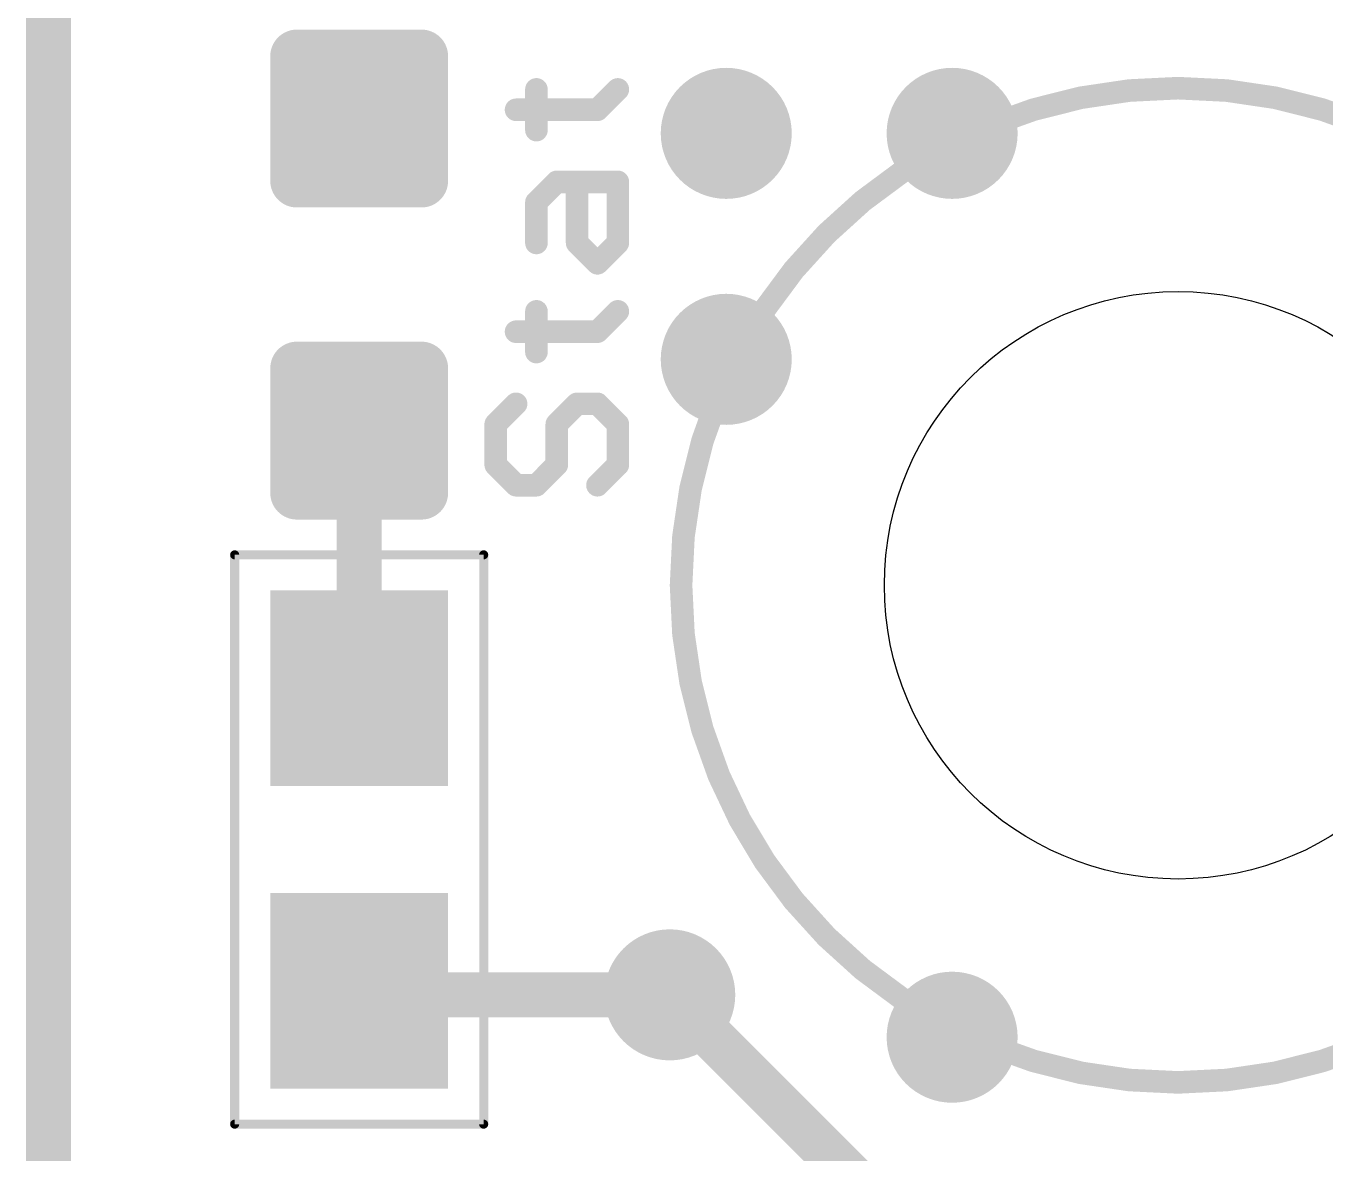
# Model space of a CAD drawing. Extents: x -0.3 to 20.6, y -0.3 to 38.4.
# Drawn here: x -0.13 to 7.18, y 23.48 to 29.81 of the extents above; entities that cross this region are included whole.
import ezdxf

# ---------------------------------------------------------------- set-up
doc = ezdxf.new("R2010")
doc.units = 0
for name, color, linetype in [('1', 12, 'CONTINUOUS'), ('16', 132, 'CONTINUOUS'), ('18', 110, 'CONTINUOUS'), ('20', 53, 'CONTINUOUS'), ('21', 41, 'CONTINUOUS'), ('39', 12, 'CONTINUOUS')]:
    doc.layers.add(name, color=color, linetype=linetype)

# ---------------------------------------------------------------- blocks, each defined once
blk = doc.blocks.new('RECT160000X160000R30')
at = {"const_width": 0.15}
blk.add_lwpolyline([(0.425, -0.35), (0.425, 0.35, 0.4142), (0.35, 0.425), (-0.35, 0.425, 0.4142), (-0.425, 0.35), (-0.425, -0.35, 0.4142), (-0.35, -0.425), (0.35, -0.425, 0.4142)], format="xyb", close=True, dxfattribs=at)
blk.add_solid([(-0.3754, -0.3754), (0.3754, -0.3754), (-0.3754, 0.3754), (0.3754, 0.3754)])
blk = doc.blocks.new('RECT')
blk.add_solid([(-0.5, -0.5), (0.5, -0.5), (-0.5, 0.5), (0.5, 0.5)])
blk = doc.blocks.new('ROUNDV')
at = {"const_width": 0.5}
blk.add_lwpolyline([(0, -0.25, 1), (0, 0.25, 1), (0, -0.25)], format="xyb", dxfattribs=at)

msp = doc.modelspace()

# ---------------------------------------------------------------- linework, layer by layer
at = {"layer": '1', "const_width": 0.254}
for points in [[(0, 38.1), (0, 0)], [(1.7463, 27.5393), (1.7463, 26.0913)], [(1.7694, 24.3681), (1.7463, 24.3912)], [(3.4925, 24.3681), (1.7694, 24.3681)]]:
    msp.add_lwpolyline(points, dxfattribs=at)
at = {"layer": '1', "const_width": 0.127}
for points in [[(1.8098, 27.5393, 1), (1.6827, 27.5393)], [(1.6827, 26.0913, 1), (1.8098, 26.0913)], [(1.7912, 24.4362, 1), (1.7013, 24.3463)], [(1.7694, 24.4316, 1), (1.7694, 24.3046)], [(1.7245, 24.3232, 1), (1.8143, 24.413)], [(3.4925, 24.3046, 1), (3.4925, 24.4316)]]:
    msp.add_lwpolyline(points, format="xyb", dxfattribs=at)
at = {"layer": '16', "const_width": 0.254}
for points in [[(0, 38.1), (0, 0)], [(3.4925, 24.3681), (4.6037, 23.2569)]]:
    msp.add_lwpolyline(points, dxfattribs=at)
at = {"layer": '16', "const_width": 0.127}
msp.add_lwpolyline([(3.5374, 24.413, 1), (3.4476, 24.3232)], format="xyb", dxfattribs=at)
at = {"layer": '20', "const_width": 0.2032}
msp.add_lwpolyline([(0, 38.1), (0, 0)], dxfattribs=at)
at = {"layer": '20'}
msp.add_circle((6.35, 26.67), 1.651, dxfattribs=at)
at = {"layer": '21', "const_width": 0.127}
for points in [[(2.7428, 29.2282), (2.7428, 29.457)], [(3.086, 29.3426), (3.2004, 29.457)], [(2.6284, 29.3426), (3.086, 29.3426)], [(2.7428, 28.8229), (2.8572, 28.9373)], [(2.8572, 28.9373), (3.2004, 28.9373)], [(2.9716, 28.5941), (2.9716, 28.9373)], [(3.2004, 28.9373), (3.2004, 28.5941)], [(2.7428, 28.5941), (2.7428, 28.8229)], [(3.086, 28.4798), (2.9716, 28.5941)], [(3.2004, 28.5941), (3.086, 28.4798)], [(2.7428, 27.9808), (2.7428, 28.2096)], [(3.086, 28.0952), (3.2004, 28.2096)], [(2.6284, 28.0952), (3.086, 28.0952)], [(2.6284, 27.69), (2.514, 27.5756)], [(2.8572, 27.5756), (2.9716, 27.69)], [(2.9716, 27.69), (3.086, 27.69)], [(3.086, 27.69), (3.2004, 27.5756)], [(2.514, 27.5756), (2.514, 27.3468)], [(2.8572, 27.3468), (2.8572, 27.5756)], [(3.2004, 27.5756), (3.2004, 27.3468)], [(2.514, 27.3468), (2.6284, 27.2324)], [(2.7428, 27.2324), (2.8572, 27.3468)], [(3.2004, 27.3468), (3.086, 27.2324)], [(2.6284, 27.2324), (2.7428, 27.2324)]]:
    msp.add_lwpolyline(points, dxfattribs=at)
at = {"layer": '21', "const_width": 0.0635}
for points in [[(2.7746, 29.457, 1), (2.7111, 29.457)], [(3.2229, 29.4345, 1), (3.1779, 29.4794)], [(2.6284, 29.3743, 1), (2.6284, 29.3108)], [(3.0636, 29.365, 1), (3.1085, 29.3201)], [(3.086, 29.3108, 1), (3.086, 29.3743)], [(2.7111, 29.2282, 1), (2.7746, 29.2282)], [(2.8572, 28.9691, 1), (2.8572, 28.9056)], [(2.8797, 28.9149, 1), (2.8348, 28.9598)], [(3.0034, 28.9373, 1), (2.9399, 28.9373)], [(3.2322, 28.9373, 1), (3.1686, 28.9373)], [(3.2004, 28.9056, 1), (3.2004, 28.9691)], [(2.7746, 28.8229, 1), (2.7111, 28.8229)], [(2.7204, 28.8454, 1), (2.7653, 28.8005)], [(2.9941, 28.6166, 1), (2.9492, 28.5717)], [(3.2229, 28.5717, 1), (3.1779, 28.6166)], [(2.7111, 28.5941, 1), (2.7746, 28.5941)], [(2.9399, 28.5941, 1), (3.0034, 28.5941)], [(3.1686, 28.5941, 1), (3.2322, 28.5941)], [(3.0636, 28.5022, 1), (3.1085, 28.4573)], [(3.0636, 28.4573, 1), (3.1085, 28.5022)], [(2.7746, 28.2096, 1), (2.7111, 28.2096)], [(3.2229, 28.1871, 1), (3.1779, 28.2321)], [(2.6284, 28.127, 1), (2.6284, 28.0635)], [(3.0636, 28.1177, 1), (3.1085, 28.0728)], [(3.086, 28.0635, 1), (3.086, 28.127)], [(2.7111, 27.9808, 1), (2.7746, 27.9808)], [(2.6509, 27.6675, 1), (2.606, 27.7124)], [(2.9716, 27.7217, 1), (2.9716, 27.6582)], [(2.9941, 27.6675, 1), (2.9492, 27.7124)], [(3.1085, 27.7124, 1), (3.0636, 27.6675)], [(3.086, 27.6582, 1), (3.086, 27.7217)], [(2.5458, 27.5756, 1), (2.4823, 27.5756)], [(2.4916, 27.598, 1), (2.5365, 27.5531)], [(2.889, 27.5756, 1), (2.8255, 27.5756)], [(2.8348, 27.598, 1), (2.8797, 27.5531)], [(3.2322, 27.5756, 1), (3.1686, 27.5756)], [(3.1779, 27.5531, 1), (3.2229, 27.598)], [(2.5365, 27.3692, 1), (2.4916, 27.3243)], [(2.8797, 27.3243, 1), (2.8348, 27.3692)], [(3.2229, 27.3243, 1), (3.1779, 27.3692)], [(2.4823, 27.3468, 1), (2.5458, 27.3468)], [(2.8255, 27.3468, 1), (2.889, 27.3468)], [(3.1686, 27.3468, 1), (3.2322, 27.3468)], [(2.6284, 27.2641, 1), (2.6284, 27.2006)], [(2.606, 27.2099, 1), (2.6509, 27.2548)], [(2.7204, 27.2548, 1), (2.7653, 27.2099)], [(2.7428, 27.2006, 1), (2.7428, 27.2641)], [(3.0636, 27.2548, 1), (3.1085, 27.2099)]]:
    msp.add_lwpolyline(points, format="xyb", dxfattribs=at)
at = {"layer": '39'}
for points, const_width in [([(6.35, 23.876, 1), (6.35, 29.464, 1), (6.35, 23.876)], 0.127), ([(1.059, 26.8413, 1), (1.0336, 26.8413)], 0.0254), ([(1.0463, 26.854, 1), (1.0463, 26.8286)], 0.0254), ([(2.459, 26.8413, 1), (2.4335, 26.8413)], 0.0254), ([(2.4463, 26.8286, 1), (2.4463, 26.854)], 0.0254), ([(1.0463, 23.6539, 1), (1.0463, 23.6286)], 0.0254), ([(2.4463, 23.6286, 1), (2.4463, 23.6539)], 0.0254), ([(1.0336, 23.6412, 1), (1.059, 23.6412)], 0.0254), ([(2.4335, 23.6412, 1), (2.459, 23.6412)], 0.0254)]:
    msp.add_lwpolyline(points, format="xyb", dxfattribs=dict(at, const_width=const_width))
at = {"layer": '39', "const_width": 0.0508}
for points in [[(1.0463, 23.6412), (1.0463, 26.8413)], [(1.0463, 26.8413), (2.4463, 26.8413)], [(2.4463, 26.8413), (2.4463, 23.6412)], [(2.4463, 23.6412), (1.0463, 23.6412)]]:
    msp.add_lwpolyline(points, dxfattribs=at)

# ---------------------------------------------------------------- block references
at = {"layer": '1'}
for p in [(1.7463, 29.2933), (1.7463, 27.5393)]:
    msp.add_blockref('RECT160000X160000R30', p, dxfattribs=at)
at = {"layer": '1', "xscale": 1.1, "rotation": 90}
for p in [(1.7463, 26.0913), (1.7463, 24.3912)]:
    msp.add_blockref('RECT', p, dxfattribs=at)
at = {"layer": '18', "xscale": 0.7366, "yscale": 0.7366}
for p in [(3.81, 29.21), (3.81, 29.21), (5.08, 29.21), (5.08, 29.21), (3.81, 27.94), (3.81, 27.94), (3.4925, 24.3681), (3.4925, 24.3681), (5.08, 24.13), (5.08, 24.13)]:
    msp.add_blockref('ROUNDV', p, dxfattribs=at)

doc.saveas('drawing.dxf')
